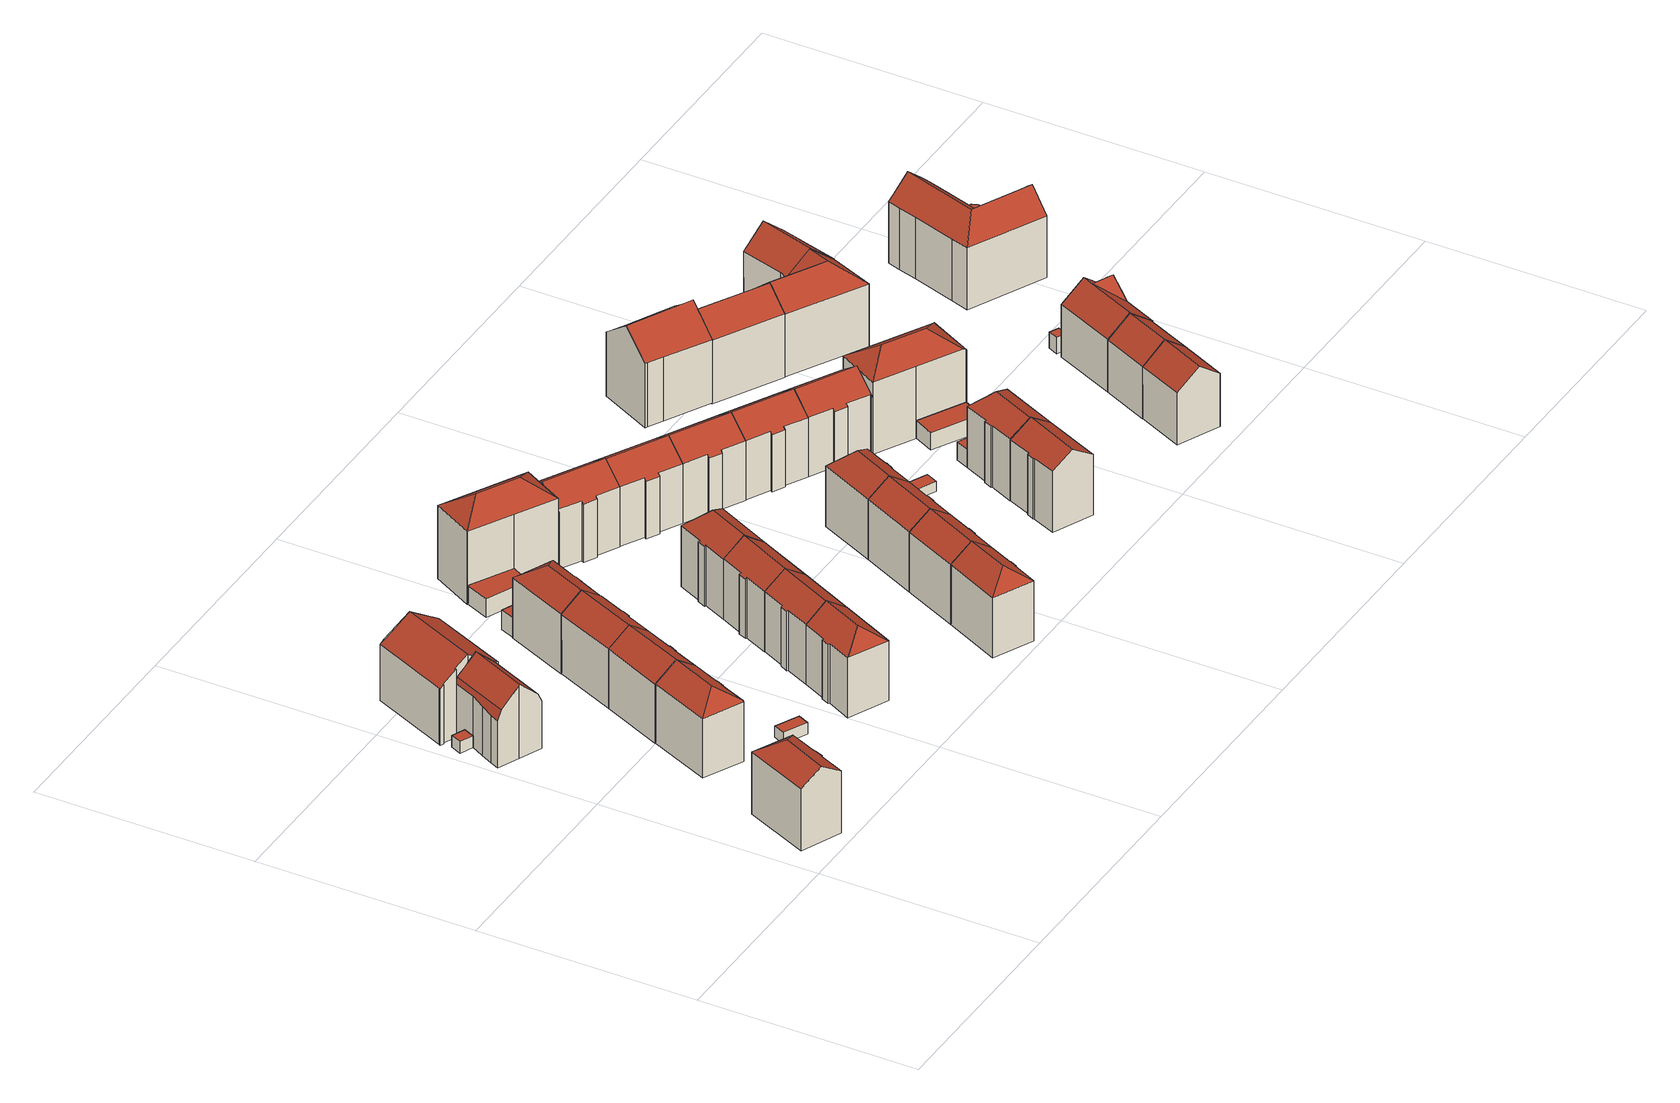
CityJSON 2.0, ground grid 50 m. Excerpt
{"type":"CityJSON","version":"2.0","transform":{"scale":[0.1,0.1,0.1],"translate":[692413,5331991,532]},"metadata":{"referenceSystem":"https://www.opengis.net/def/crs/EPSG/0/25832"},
"CityObjects":{
"building1":{"type":"Building","attributes":{"Gemeindeschluessel":"09162000","HoeheDach":"552.090","HoeheGrund":"533.790","Methode":"2000","NiedrigsteTraufeDesGebaeudes":"548.760","Geometrietyp2DReferenz":"3000","function":"31001_1000","roofType":"3200","measuredHeight":18.3,"storeysAboveGround":4},"geometry":[{"type":"MultiSurface","lod":"2","boundaries":[[[0,1,2,3]],[[4,5,6,7,8]],[[9,10,11,12]],[[1,7,6,2]],[[4,8,13,14]],[[15,16,17,18]],[[0,3,19,18,17]],[[12,11,20,21]],[[2,22,19,3]],[[21,20,16,15]],[[4,14,9,12,21,15,18,19,22,5]],[[0,17,16,20,11,10,13,8,7,1]],[[22,2,6,5]],[[14,13,10,9]]],"semantics":{"surfaces":[{"type":"RoofSurface"},{"type":"WallSurface"},{"type":"GroundSurface"}],"values":[0,1,1,0,1,1,1,1,1,1,2,0,1,1]}}]},
"building2":{"type":"Building","attributes":{"Gemeindeschluessel":"09162000","HoeheDach":"536.430","HoeheGrund":"533.640","Methode":"2000","NiedrigsteTraufeDesGebaeudes":"536.430","Geometrietyp2DReferenz":"3000","function":"51009_1610","roofType":"1000","measuredHeight":2.79},"geometry":[{"type":"MultiSurface","lod":"2","boundaries":[[[23,24,25,26]],[[26,25,27,28]],[[28,27,29,30]],[[30,29,24,23]],[[28,30,23,26]],[[25,24,29,27]]],"semantics":{"surfaces":[{"type":"WallSurface"},{"type":"GroundSurface"},{"type":"RoofSurface"}],"values":[0,0,0,0,1,2]}}]},
"building3":{"type":"Building","attributes":{"Gemeindeschluessel":"09162000","HoeheDach":"551.350","HoeheGrund":"533.580","Methode":"2000","NiedrigsteTraufeDesGebaeudes":"544.828","Geometrietyp2DReferenz":"3000","function":"31001_9998","roofType":"3400","measuredHeight":17.77,"storeysAboveGround":3},"geometry":[{"type":"MultiSurface","lod":"2","boundaries":[[[31,32,33,34,35]],[[36,37,38,39,40,41]],[[36,42,43,44,26,23,45,46,32,31,47,48,49,37]],[[49,50,38,37]],[[47,51,52,48]],[[45,53,54,46]],[[44,55,56,26]],[[41,40,34,33,57,58]],[[42,59,60,43]],[[43,60,55,44]],[[32,46,54,57,33]],[[53,45,23,26,56]],[[48,52,50,49]],[[38,50,52,51,61,39]],[[47,31,35,61,51]],[[39,61,35,34,40]],[[53,56,55,60,59,58,57,54]],[[59,42,36,41,58]]],"semantics":{"surfaces":[{"type":"WallSurface"},{"type":"GroundSurface"},{"type":"RoofSurface"}],"values":[0,0,1,0,0,0,0,2,0,0,0,0,0,2,0,2,2,0]}}]},
"building4":{"type":"Building","attributes":{"Gemeindeschluessel":"09162000","HoeheDach":"551.650","HoeheGrund":"533.700","Methode":"2000","NiedrigsteTraufeDesGebaeudes":"547.991","Geometrietyp2DReferenz":"3000","function":"31001_1000","roofType":"3200","measuredHeight":17.95,"storeysAboveGround":4},"geometry":[{"type":"MultiSurface","lod":"2","boundaries":[[[62,63,64,65,66,67,68,69]],[[62,70,71,63]],[[66,65,72,73,74]],[[75,76,69,68,77]],[[74,73,78,79]],[[66,74,79,67]],[[70,62,69,76]],[[67,79,77,68]],[[63,71,80,64]],[[64,80,72,65]],[[78,73,72,80,71,70,76,75]],[[78,75,77,79]]],"semantics":{"surfaces":[{"type":"GroundSurface"},{"type":"WallSurface"},{"type":"RoofSurface"}],"values":[0,1,1,1,2,1,1,1,1,1,2,2]}}]},
"building5":{"type":"Building","attributes":{"Gemeindeschluessel":"09162000","HoeheDach":"551.390","HoeheGrund":"532.960","Methode":"2000","NiedrigsteTraufeDesGebaeudes":"546.607","Geometrietyp2DReferenz":"3000","function":"31001_9998","roofType":"3100","measuredHeight":18.43,"storeysAboveGround":3},"geometry":[{"type":"MultiSurface","lod":"2","boundaries":[[[81,82,83,84]],[[85,86,84,83]],[[82,81,87,88]],[[89,90,91,92,93]],[[86,85,94,95]],[[96,97,98,99]],[[100,101,97,96]],[[102,103,89,93]],[[104,105,95,94]],[[99,98,105,104]],[[103,100,96,99,104,94,85,83,82,88,90,89]],[[81,84,86,95,105,98,97,92,91,87]],[[88,87,91,90]],[[103,102,101,100]],[[102,93,92,97,101]]],"semantics":{"surfaces":[{"type":"WallSurface"},{"type":"GroundSurface"},{"type":"RoofSurface"}],"values":[0,0,0,0,0,0,0,0,0,0,1,2,0,0,2]}}]},
"building6":{"type":"Building","attributes":{"Gemeindeschluessel":"09162000","HoeheDach":"536.467","HoeheGrund":"533.810","Methode":"1000","NiedrigsteTraufeDesGebaeudes":"536.467","Geometrietyp2DReferenz":"3000","function":"31001_2523","roofType":"1000","measuredHeight":2.66},"geometry":[{"type":"MultiSurface","lod":"2","boundaries":[[[106,107,108,109]],[[107,110,111,108]],[[110,112,113,111]],[[112,110,107,106]],[[109,108,111,113]],[[112,106,109,113]]],"semantics":{"surfaces":[{"type":"WallSurface"},{"type":"RoofSurface"},{"type":"GroundSurface"}],"values":[0,0,0,1,2,0]}}]},
"building7":{"type":"Building","attributes":{"Gemeindeschluessel":"09162000","HoeheDach":"551.635","HoeheGrund":"533.640","Methode":"1000","NiedrigsteTraufeDesGebaeudes":"547.897","Geometrietyp2DReferenz":"3000","function":"31001_1000","roofType":"3100","measuredHeight":18,"storeysAboveGround":4},"geometry":[{"type":"MultiSurface","lod":"2","boundaries":[[[75,114,115,116]],[[117,118,119,120]],[[121,122,117,120,123,124,125,126]],[[123,127,128,124]],[[124,128,129,125]],[[121,115,114,130,122]],[[125,129,75,116,126]],[[120,119,127,123]],[[126,116,115,121]],[[129,128,127,119,118,130,114,75]],[[122,130,118,117]]],"semantics":{"surfaces":[{"type":"RoofSurface"},{"type":"WallSurface"},{"type":"GroundSurface"}],"values":[0,1,2,1,1,1,1,1,1,0,1]}}]},
"building8":{"type":"Building","attributes":{"Gemeindeschluessel":"09162000","HoeheDach":"551.630","HoeheGrund":"533.580","Methode":"1000","NiedrigsteTraufeDesGebaeudes":"547.905","Geometrietyp2DReferenz":"3000","function":"31001_1000","roofType":"3100","measuredHeight":18.05,"storeysAboveGround":4},"geometry":[{"type":"MultiSurface","lod":"2","boundaries":[[[131,132,130,122]],[[130,132,133,134,135,136,137,114]],[[114,137,138,115]],[[139,133,132,131]],[[140,135,134,141]],[[142,136,135,140]],[[143,138,137,136,142]],[[141,134,133,139]],[[122,130,114,115,121]],[[143,142,140,141,139,131,122,121]],[[121,115,138,143]]],"semantics":{"surfaces":[{"type":"WallSurface"},{"type":"RoofSurface"},{"type":"GroundSurface"}],"values":[0,1,1,0,0,0,0,0,0,2,0]}}]},
"building9":{"type":"Building","attributes":{"Gemeindeschluessel":"09162000","HoeheDach":"551.980","HoeheGrund":"533.780","Methode":"2000","NiedrigsteTraufeDesGebaeudes":"547.974","Geometrietyp2DReferenz":"3000","function":"31001_1000","roofType":"3200","measuredHeight":18.2,"storeysAboveGround":4},"geometry":[{"type":"MultiSurface","lod":"2","boundaries":[[[144,145,146,147,148,149]],[[150,151,146,145]],[[147,146,151,152,153]],[[154,155,156,157]],[[157,156,158,159]],[[144,160,161,154,157,159,150,145]],[[148,153,152,158,156,155,162,163,149]],[[160,163,162,161]],[[147,153,148]],[[144,149,163,160]],[[161,162,155,154]],[[150,159,158,152,151]]],"semantics":{"surfaces":[{"type":"WallSurface"},{"type":"RoofSurface"},{"type":"GroundSurface"}],"values":[0,0,1,0,0,2,1,0,1,0,0,0]}}]},
"building10":{"type":"Building","attributes":{"Gemeindeschluessel":"09162000","HoeheDach":"551.665","HoeheGrund":"533.530","Methode":"2000","NiedrigsteTraufeDesGebaeudes":"547.761","Geometrietyp2DReferenz":"3000","function":"31001_1000","roofType":"3200","measuredHeight":18.14,"storeysAboveGround":4},"geometry":[{"type":"MultiSurface","lod":"2","boundaries":[[[164,165,166,167,168]],[[169,170,171,172]],[[173,174,175,176]],[[166,175,174,177,178,179,180,181,167]],[[167,181,182,183,168]],[[184,179,178,185]],[[164,186,169,172,184,185,187,173,176,165]],[[187,177,174,173]],[[181,180,171,170,182]],[[164,168,183,186]],[[185,178,177,187]],[[176,175,166,165]],[[169,186,183,182,170]],[[184,172,171,180,179]]],"semantics":{"surfaces":[{"type":"WallSurface"},{"type":"RoofSurface"},{"type":"GroundSurface"}],"values":[0,0,0,1,1,0,2,0,1,0,0,0,0,0]}}]},
"building11":{"type":"Building","attributes":{"Gemeindeschluessel":"09162000","HoeheDach":"538.196","HoeheGrund":"533.510","Methode":"1000","NiedrigsteTraufeDesGebaeudes":"538.196","Geometrietyp2DReferenz":"3000","function":"31001_2000","roofType":"1000","measuredHeight":4.69},"geometry":[{"type":"MultiSurface","lod":"2","boundaries":[[[169,188,189,172]],[[169,190,191,188]],[[189,192,193,172]],[[172,193,190,169]],[[188,191,192,189]],[[193,192,191,190]]],"semantics":{"surfaces":[{"type":"GroundSurface"},{"type":"WallSurface"},{"type":"RoofSurface"}],"values":[0,1,1,1,1,2]}}]},
"building12":{"type":"Building","attributes":{"Gemeindeschluessel":"09162000","HoeheDach":"551.930","HoeheGrund":"533.760","Methode":"2000","NiedrigsteTraufeDesGebaeudes":"548.012","Geometrietyp2DReferenz":"3000","function":"31001_1000","roofType":"3100","measuredHeight":18.17,"storeysAboveGround":4},"geometry":[{"type":"MultiSurface","lod":"2","boundaries":[[[194,195,196,197]],[[151,198,199,200]],[[200,199,201,202,196,195,203,204]],[[159,204,203,205]],[[159,205,194,197,206,207,208,150]],[[159,150,151,200,204]],[[197,196,202,206]],[[208,207,201,199,198]],[[206,202,201,207]],[[205,203,195,194]],[[208,198,151,150]]],"semantics":{"surfaces":[{"type":"WallSurface"},{"type":"RoofSurface"},{"type":"GroundSurface"}],"values":[0,1,1,0,2,0,0,0,0,0,0]}}]},
"building13":{"type":"Building","attributes":{"Gemeindeschluessel":"09162000","HoeheDach":"537.968","HoeheGrund":"533.460","Methode":"1000","NiedrigsteTraufeDesGebaeudes":"537.968","Geometrietyp2DReferenz":"3000","function":"31001_2000","roofType":"1000","measuredHeight":4.51},"geometry":[{"type":"MultiSurface","lod":"2","boundaries":[[[209,210,211,212]],[[213,214,215,216]],[[212,215,214,209]],[[211,216,215,212]],[[210,213,216,211]],[[213,210,209,214]]],"semantics":{"surfaces":[{"type":"GroundSurface"},{"type":"RoofSurface"},{"type":"WallSurface"}],"values":[0,1,2,2,2,2]}}]},
"building14":{"type":"Building","attributes":{"Gemeindeschluessel":"09162000","HoeheDach":"551.930","HoeheGrund":"533.740","Methode":"2000","NiedrigsteTraufeDesGebaeudes":"548.004","Geometrietyp2DReferenz":"3000","function":"31001_1000","roofType":"3100","measuredHeight":18.19,"storeysAboveGround":4},"geometry":[{"type":"MultiSurface","lod":"2","boundaries":[[[217,218,219,220]],[[221,222,223,224]],[[225,226,198,199,201]],[[199,227,223,222,228,219,218,201]],[[229,230,198,226]],[[225,217,220,231,221,224,229,226]],[[229,224,223,227,230]],[[225,201,218,217]],[[220,219,228,231]],[[198,230,227,199]],[[231,228,222,221]]],"semantics":{"surfaces":[{"type":"WallSurface"},{"type":"RoofSurface"},{"type":"GroundSurface"}],"values":[0,0,0,1,0,2,0,0,0,1,0]}}]},
"building15":{"type":"Building","attributes":{"Gemeindeschluessel":"09162000","HoeheDach":"554.891","HoeheGrund":"533.380","Methode":"1000","NiedrigsteTraufeDesGebaeudes":"550.973","Geometrietyp2DReferenz":"3000","function":"31001_9998","roofType":"3200","measuredHeight":21.51,"storeysAboveGround":5},"geometry":[{"type":"MultiSurface","lod":"2","boundaries":[[[232,233,234,235]],[[235,234,236,237]],[[233,238,239]],[[240,239,238,241]],[[240,241,242]],[[243,244,241,238]],[[237,236,242,245]],[[232,243,238,233]],[[232,235,237,245,244,243]],[[236,234,233,239,240,242]],[[244,245,242,241]]],"semantics":{"surfaces":[{"type":"WallSurface"},{"type":"RoofSurface"},{"type":"GroundSurface"}],"values":[0,0,1,1,1,0,0,0,2,1,0]}}]},
"building16":{"type":"Building","attributes":{"Gemeindeschluessel":"09162000","HoeheDach":"551.980","HoeheGrund":"533.820","Methode":"2000","NiedrigsteTraufeDesGebaeudes":"548.266","Geometrietyp2DReferenz":"3000","function":"31001_1000","roofType":"3200","measuredHeight":18.16,"storeysAboveGround":4},"geometry":[{"type":"MultiSurface","lod":"2","boundaries":[[[246,247,248,249]],[[250,251,247,246]],[[252,253,254,255]],[[256,248,247,251,254,253,257,258]],[[259,256,258,260]],[[255,254,251,250]],[[261,262,259,260]],[[258,257,263,260]],[[262,249,248,256,259]],[[262,261,264,252,255,250,246,249]],[[252,264,263,257,253]],[[261,260,263,264]]],"semantics":{"surfaces":[{"type":"WallSurface"},{"type":"RoofSurface"},{"type":"GroundSurface"}],"values":[0,0,0,1,1,0,0,1,0,2,0,0]}}]},
"building17":{"type":"Building","attributes":{"Gemeindeschluessel":"09162000","HoeheDach":"551.980","HoeheGrund":"533.620","Methode":"2000","NiedrigsteTraufeDesGebaeudes":"547.977","Geometrietyp2DReferenz":"3000","function":"31001_1000","roofType":"3200","measuredHeight":18.36,"storeysAboveGround":4},"geometry":[{"type":"MultiSurface","lod":"2","boundaries":[[[265,266,230,267,268]],[[230,269,270,267]],[[271,272,273,274]],[[275,269,230,266]],[[276,277,278,279]],[[265,276,279,271,274,280,275,266]],[[275,280,281,282,269]],[[274,273,281,280]],[[279,278,272,271]],[[270,269,282]],[[267,270,282,281,273,272,278,277,268]],[[265,268,277,276]]],"semantics":{"surfaces":[{"type":"WallSurface"},{"type":"RoofSurface"},{"type":"GroundSurface"}],"values":[0,1,0,0,0,2,0,0,0,1,1,0]}}]},
"building18":{"type":"Building","attributes":{"Gemeindeschluessel":"09162000","HoeheDach":"551.930","HoeheGrund":"533.810","Methode":"2000","NiedrigsteTraufeDesGebaeudes":"548.294","Geometrietyp2DReferenz":"3000","function":"31001_1000","roofType":"3100","measuredHeight":18.12,"storeysAboveGround":4},"geometry":[{"type":"MultiSurface","lod":"2","boundaries":[[[283,284,285,286]],[[287,288,253,252]],[[289,290,283,286,291,287,252,264]],[[289,292,293,294,290]],[[290,294,284,283]],[[252,253,295,263,264]],[[291,296,288,287]],[[286,285,296,291]],[[295,293,292,263]],[[264,263,292,289]],[[253,288,296,285,284,294,293,295]]],"semantics":{"surfaces":[{"type":"WallSurface"},{"type":"GroundSurface"},{"type":"RoofSurface"}],"values":[0,0,1,0,0,0,0,0,2,0,2]}}]},
"building19":{"type":"Building","attributes":{"Gemeindeschluessel":"09162000","HoeheDach":"551.680","HoeheGrund":"533.420","Methode":"2000","NiedrigsteTraufeDesGebaeudes":"547.448","Geometrietyp2DReferenz":"3000","function":"31001_9998","roofType":"3100","measuredHeight":18.26,"storeysAboveGround":4},"geometry":[{"type":"MultiSurface","lod":"2","boundaries":[[[297,298,299,232]],[[299,298,300,301,302,303,304,305,306,307]],[[308,300,298,297]],[[309,303,302,310]],[[243,232,299,307,311]],[[312,305,304,313]],[[312,314,315,306,305]],[[313,304,303,309]],[[306,315,311,307]],[[243,311,315,314]],[[316,301,300,308]],[[312,313,309,310,316,308,297,232,243,314]],[[310,302,301,316]]],"semantics":{"surfaces":[{"type":"WallSurface"},{"type":"RoofSurface"},{"type":"GroundSurface"}],"values":[0,1,0,0,0,0,0,0,1,0,0,2,0]}}]},
"building20":{"type":"Building","attributes":{"Gemeindeschluessel":"09162000","HoeheDach":"551.930","HoeheGrund":"533.770","Methode":"2000","NiedrigsteTraufeDesGebaeudes":"548.289","Geometrietyp2DReferenz":"3000","function":"31001_1000","roofType":"3100","measuredHeight":18.16,"storeysAboveGround":4},"geometry":[{"type":"MultiSurface","lod":"2","boundaries":[[[317,318,319,320,321]],[[317,321,322,323,324,325,290,289]],[[321,320,326,322]],[[294,327,328,329,326,320,319,293]],[[325,327,294,290]],[[290,294,293,292,289]],[[324,328,327,325]],[[322,326,329,323]],[[289,292,318,317]],[[323,329,328,324]],[[293,319,318,292]]],"semantics":{"surfaces":[{"type":"WallSurface"},{"type":"GroundSurface"},{"type":"RoofSurface"}],"values":[0,1,0,2,0,0,0,0,0,0,2]}}]},
"building21":{"type":"Building","attributes":{"Gemeindeschluessel":"09162000","HoeheDach":"551.684","HoeheGrund":"533.460","Methode":"2000","NiedrigsteTraufeDesGebaeudes":"547.416","Geometrietyp2DReferenz":"3000","function":"31001_1000","roofType":"3100","measuredHeight":18.22,"storeysAboveGround":4},"geometry":[{"type":"MultiSurface","lod":"2","boundaries":[[[330,331,305,332]],[[333,334,315,335]],[[336,337,338,339]],[[336,339,340,341,330,332,342,343]],[[336,343,334,333,337]],[[331,344,345,338,337,333,335,305]],[[340,345,344,341]],[[341,344,331,330]],[[342,315,334,343]],[[342,332,305,335,315]],[[339,338,345,340]]],"semantics":{"surfaces":[{"type":"WallSurface"},{"type":"RoofSurface"},{"type":"GroundSurface"}],"values":[0,1,0,2,0,1,0,0,0,0,0]}}]},
"building22":{"type":"Building","attributes":{"Gemeindeschluessel":"09162000","HoeheDach":"551.980","HoeheGrund":"533.710","Methode":"2000","NiedrigsteTraufeDesGebaeudes":"548.266","Geometrietyp2DReferenz":"3000","function":"31001_1000","roofType":"3200","measuredHeight":18.27,"storeysAboveGround":4},"geometry":[{"type":"MultiSurface","lod":"2","boundaries":[[[320,346,347,348,349,350,351,352]],[[353,347,346,354]],[[355,318,356,357]],[[358,357,356,359]],[[360,348,347,353]],[[361,349,348,360]],[[354,346,320,362]],[[352,351,356,318]],[[351,350,359,356]],[[355,362,320,352,318]],[[361,358,359,350,349]],[[361,360,353,354,362,355,357,358]]],"semantics":{"surfaces":[{"type":"RoofSurface"},{"type":"WallSurface"},{"type":"GroundSurface"}],"values":[0,1,1,1,1,1,1,0,0,1,1,2]}}]},
"building23":{"type":"Building","attributes":{"Gemeindeschluessel":"09162000","HoeheDach":"551.716","HoeheGrund":"533.530","Methode":"2000","NiedrigsteTraufeDesGebaeudes":"547.415","Geometrietyp2DReferenz":"3000","function":"31001_1000","roofType":"3100","measuredHeight":18.19,"storeysAboveGround":4},"geometry":[{"type":"MultiSurface","lod":"2","boundaries":[[[363,364,365,366]],[[367,368,366,365]],[[367,369,370,371,368]],[[363,366,368,371,333,337,372,373]],[[374,372,337,336]],[[364,363,373,375]],[[372,374,375,373]],[[371,370,334,333]],[[343,336,337,333,334]],[[343,334,370,369]],[[367,365,364,375,374,336,343,369]]],"semantics":{"surfaces":[{"type":"WallSurface"},{"type":"RoofSurface"},{"type":"GroundSurface"}],"values":[0,0,0,1,0,0,0,1,0,0,2]}}]},
"building24":{"type":"Building","attributes":{"Gemeindeschluessel":"09162000","HoeheDach":"551.707","HoeheGrund":"533.580","Methode":"2000","NiedrigsteTraufeDesGebaeudes":"547.412","Geometrietyp2DReferenz":"3000","function":"31001_1000","roofType":"3100","measuredHeight":18.13,"storeysAboveGround":4},"geometry":[{"type":"MultiSurface","lod":"2","boundaries":[[[376,377,378,379,380,381,382,383]],[[376,383,384,385,386]],[[378,387,388,379]],[[382,370,384,383]],[[385,384,370,389]],[[377,390,387,378]],[[385,389,368,391,388,387,390,386]],[[382,381,368,389,370]],[[379,388,391,380]],[[376,386,390,377]],[[380,391,368,381]]],"semantics":{"surfaces":[{"type":"GroundSurface"},{"type":"WallSurface"},{"type":"RoofSurface"}],"values":[0,1,1,1,2,1,2,1,1,1,1]}}]},
"building25":{"type":"Building","attributes":{"Gemeindeschluessel":"09162000","HoeheDach":"551.880","HoeheGrund":"533.880","Methode":"2000","NiedrigsteTraufeDesGebaeudes":"548.387","Geometrietyp2DReferenz":"3000","function":"31001_1000","roofType":"3100","measuredHeight":18,"storeysAboveGround":4},"geometry":[{"type":"MultiSurface","lod":"2","boundaries":[[[392,393,394,395]],[[396,397,398,399,400]],[[401,402,393,392]],[[396,400,403,404]],[[405,406,398,397]],[[405,407,408,409,406]],[[395,394,408,407]],[[404,403,402,401]],[[396,404,401,392,395,407,405,397]],[[398,406,409,399]],[[399,409,408,394,393,402,403,400]]],"semantics":{"surfaces":[{"type":"WallSurface"},{"type":"GroundSurface"},{"type":"RoofSurface"}],"values":[0,0,0,0,0,0,0,0,1,2,2]}}]},
"building26":{"type":"Building","attributes":{"Gemeindeschluessel":"09162000","HoeheDach":"536.218","HoeheGrund":"533.750","Methode":"1000","NiedrigsteTraufeDesGebaeudes":"536.218","Geometrietyp2DReferenz":"3000","function":"31001_2000","roofType":"1000","measuredHeight":2.47},"geometry":[{"type":"MultiSurface","lod":"2","boundaries":[[[410,411,412,413]],[[414,412,411,415]],[[413,412,414,416]],[[417,415,411,410]],[[417,410,413,416]],[[416,414,415,417]]],"semantics":{"surfaces":[{"type":"WallSurface"},{"type":"RoofSurface"},{"type":"GroundSurface"}],"values":[0,1,0,0,2,0]}}]},
"building27":{"type":"Building","attributes":{"Gemeindeschluessel":"09162000","HoeheDach":"551.880","HoeheGrund":"533.810","Methode":"2000","NiedrigsteTraufeDesGebaeudes":"548.572","Geometrietyp2DReferenz":"3000","function":"31001_1000","roofType":"3200","measuredHeight":18.07,"storeysAboveGround":4},"geometry":[{"type":"MultiSurface","lod":"2","boundaries":[[[418,419,420,421]],[[422,421,420,423]],[[406,423,424,425]],[[426,427,428,429,430,418,421,422,431]],[[429,432,433,430]],[[418,430,433,434,419]],[[425,424,434,433,432,435,436,437]],[[428,435,432,429]],[[427,436,435,428]],[[422,423,406,431]],[[426,437,436,427]],[[426,431,406,425,437]],[[424,423,420,419,434]]],"semantics":{"surfaces":[{"type":"WallSurface"},{"type":"RoofSurface"},{"type":"GroundSurface"}],"values":[0,0,1,2,0,0,1,0,0,0,0,0,1]}}]},
"building28":{"type":"Building","attributes":{"Gemeindeschluessel":"09162000","HoeheDach":"551.701","HoeheGrund":"533.630","Methode":"2000","NiedrigsteTraufeDesGebaeudes":"547.446","Geometrietyp2DReferenz":"3000","function":"31001_1000","roofType":"3100","measuredHeight":18.07,"storeysAboveGround":4},"geometry":[{"type":"MultiSurface","lod":"2","boundaries":[[[438,439,440,376]],[[441,442,439,438]],[[443,444,442,441]],[[445,446,444,443]],[[447,448,449,450]],[[383,384,451,452]],[[453,454,446,445]],[[383,376,440,455,384]],[[450,449,454,453]],[[456,455,440,439,442,444,446,454,449,448]],[[456,451,384,455]],[[447,450,453,445,443,441,438,376,383,452]],[[447,452,451,456,448]]],"semantics":{"surfaces":[{"type":"WallSurface"},{"type":"RoofSurface"},{"type":"GroundSurface"}],"values":[0,0,0,0,0,0,0,0,0,1,1,2,0]}}]},
"building29":{"type":"Building","attributes":{"Gemeindeschluessel":"09162000","HoeheDach":"538.081","HoeheGrund":"533.770","Methode":"1000","NiedrigsteTraufeDesGebaeudes":"538.081","Geometrietyp2DReferenz":"3000","function":"31001_2000","roofType":"1000","measuredHeight":4.31},"geometry":[{"type":"MultiSurface","lod":"2","boundaries":[[[457,458,418,421]],[[418,459,460,421]],[[461,457,421,460]],[[457,461,462,458]],[[458,462,459,418]],[[462,461,460,459]]],"semantics":{"surfaces":[{"type":"WallSurface"},{"type":"GroundSurface"},{"type":"RoofSurface"}],"values":[0,1,0,2,0,0]}}]},
"building30":{"type":"Building","attributes":{"Gemeindeschluessel":"09162000","HoeheDach":"538.028","HoeheGrund":"533.780","Methode":"1000","NiedrigsteTraufeDesGebaeudes":"538.028","Geometrietyp2DReferenz":"3000","function":"31001_2000","roofType":"1000","measuredHeight":4.25},"geometry":[{"type":"MultiSurface","lod":"2","boundaries":[[[463,464,465,466]],[[466,465,467,468]],[[468,467,469,470]],[[470,469,464,463]],[[470,463,466,468]],[[467,465,464,469]]],"semantics":{"surfaces":[{"type":"WallSurface"},{"type":"GroundSurface"},{"type":"RoofSurface"}],"values":[0,0,0,0,1,2]}}]},
"building31":{"type":"Building","attributes":{"Gemeindeschluessel":"09162000","HoeheDach":"554.180","HoeheGrund":"533.360","Methode":"1000","NiedrigsteTraufeDesGebaeudes":"548.647","Geometrietyp2DReferenz":"3000","function":"31001_9998","roofType":"3100","measuredHeight":20.82,"storeysAboveGround":5},"geometry":[{"type":"MultiSurface","lod":"2","boundaries":[[[471,472,473,474]],[[475,474,473,476,477]],[[478,479,471,474,475,480,481,482,483]],[[484,485,486,476,473,472]],[[487,480,475,477]],[[480,487,488,481]],[[487,477,476,486,489,490,488]],[[482,490,489,483]],[[484,479,478,485]],[[485,478,483,489,486]],[[479,484,472,471]],[[481,488,490,482]]],"semantics":{"surfaces":[{"type":"WallSurface"},{"type":"GroundSurface"},{"type":"RoofSurface"}],"values":[0,0,1,2,0,0,2,0,0,0,0,0]}}]},
"building32":{"type":"Building","attributes":{"Gemeindeschluessel":"09162000","HoeheDach":"554.922","HoeheGrund":"533.700","Methode":"1000","NiedrigsteTraufeDesGebaeudes":"550.638","Geometrietyp2DReferenz":"3000","function":"31001_9998","roofType":"3200","measuredHeight":21.22,"storeysAboveGround":5},"geometry":[{"type":"MultiSurface","lod":"2","boundaries":[[[491,492,493,494]],[[495,496,497,494,493]],[[492,491,498,499,500]],[[492,500,501,495,493]],[[502,503,499,498]],[[504,503,505]],[[506,505,503,502]],[[497,496,505,506]],[[496,495,501,504,505]],[[491,494,497,506,502,498]],[[504,501,500,499,503]]],"semantics":{"surfaces":[{"type":"WallSurface"},{"type":"RoofSurface"},{"type":"GroundSurface"}],"values":[0,0,0,1,0,1,0,0,1,2,1]}}]},
"building33":{"type":"Building","attributes":{"Gemeindeschluessel":"09162000","HoeheDach":"553.031","HoeheGrund":"533.250","Methode":"1000","NiedrigsteTraufeDesGebaeudes":"548.477","Geometrietyp2DReferenz":"3000","function":"31001_9998","roofType":"3100","measuredHeight":19.78,"storeysAboveGround":5},"geometry":[{"type":"MultiSurface","lod":"2","boundaries":[[[507,508,509,510,511]],[[512,513,514,515,516]],[[511,510,514,513]],[[509,515,514,510]],[[516,515,509,508]],[[511,513,512,507]],[[516,508,507,512]]],"semantics":{"surfaces":[{"type":"WallSurface"},{"type":"GroundSurface"},{"type":"RoofSurface"}],"values":[0,0,0,1,0,2,2]}}]},
"building34":{"type":"Building","attributes":{"Gemeindeschluessel":"09162000","HoeheDach":"550.624","HoeheGrund":"533.900","Methode":"2000","NiedrigsteTraufeDesGebaeudes":"546.417","Geometrietyp2DReferenz":"3000","function":"31001_1000","roofType":"3100","measuredHeight":16.72,"storeysAboveGround":4},"geometry":[{"type":"MultiSurface","lod":"2","boundaries":[[[517,518,519,520]],[[520,521,522,517]],[[518,523,524,519]],[[519,524,525,521,520]],[[517,522,526,523,518]],[[525,526,522,521]],[[524,523,526,525]]],"semantics":{"surfaces":[{"type":"GroundSurface"},{"type":"WallSurface"},{"type":"RoofSurface"}],"values":[0,1,1,1,1,2,2]}}]},
"building35":{"type":"Building","attributes":{"Gemeindeschluessel":"09162000","HoeheDach":"550.625","HoeheGrund":"533.820","Methode":"2000","NiedrigsteTraufeDesGebaeudes":"546.447","Geometrietyp2DReferenz":"3000","function":"31001_1000","roofType":"3100","measuredHeight":16.8,"storeysAboveGround":4},"geometry":[{"type":"MultiSurface","lod":"2","boundaries":[[[527,522,528,529]],[[530,531,532,533]],[[529,530,533,534,527]],[[529,528,535,531,530]],[[523,532,531,535,526]],[[534,523,526,522,527]],[[533,532,523,534]],[[526,535,528,522]]],"semantics":{"surfaces":[{"type":"WallSurface"},{"type":"GroundSurface"},{"type":"RoofSurface"}],"values":[0,0,1,0,2,0,0,2]}}]},
"building36":{"type":"Building","attributes":{"Gemeindeschluessel":"09162000","HoeheDach":"553.064","HoeheGrund":"533.260","Methode":"2000","NiedrigsteTraufeDesGebaeudes":"548.400","Geometrietyp2DReferenz":"3000","function":"31001_9998","roofType":"3100","measuredHeight":19.8,"storeysAboveGround":5},"geometry":[{"type":"MultiSurface","lod":"2","boundaries":[[[536,537,538,539]],[[540,541,542,537,543]],[[544,511,545,546]],[[547,548,549,550,536]],[[551,540,543,552]],[[536,539,553,547]],[[551,552,550,549]],[[554,546,545,542,541]],[[552,543,550]],[[538,537,542,545,511]],[[540,551,549,548,555,554,541]],[[536,550,543,537]],[[539,538,511,544,553]],[[547,553,544,546,554,555,548]]],"semantics":{"surfaces":[{"type":"RoofSurface"},{"type":"WallSurface"},{"type":"GroundSurface"}],"values":[0,0,1,1,1,1,0,1,1,0,1,0,1,2]}}]},
"building37":{"type":"Building","attributes":{"Gemeindeschluessel":"09162000","HoeheDach":"550.660","HoeheGrund":"533.760","Methode":"2000","NiedrigsteTraufeDesGebaeudes":"546.466","Geometrietyp2DReferenz":"3000","function":"31001_1000","roofType":"3100","measuredHeight":16.9,"storeysAboveGround":4},"geometry":[{"type":"MultiSurface","lod":"2","boundaries":[[[532,531,530,533]],[[556,557,532,533]],[[558,559,529,560]],[[561,562,563,564,565]],[[532,557,566,567,568,569,570,531]],[[561,556,533,530,529,559,571,562]],[[571,572,563,562]],[[566,557,556,561,565]],[[564,563,572,568,567]],[[566,565,564,567]],[[569,568,572,571,559,558]],[[529,530,531,570,560]],[[570,569,558,560]]],"semantics":{"surfaces":[{"type":"WallSurface"},{"type":"RoofSurface"},{"type":"GroundSurface"}],"values":[0,0,0,0,1,2,0,0,1,1,0,0,1]}}]},
"building38":{"type":"Building","attributes":{"Gemeindeschluessel":"09162000","HoeheDach":"537.577","HoeheGrund":"533.720","Methode":"1000","NiedrigsteTraufeDesGebaeudes":"537.577","Geometrietyp2DReferenz":"3000","function":"51009_1610","roofType":"1000","measuredHeight":3.86},"geometry":[{"type":"MultiSurface","lod":"2","boundaries":[[[573,574,575,576]],[[575,577,578,576]],[[574,579,577,575]],[[578,577,579,580]],[[576,578,580,573]],[[573,580,579,574]]],"semantics":{"surfaces":[{"type":"GroundSurface"},{"type":"WallSurface"},{"type":"RoofSurface"}],"values":[0,1,1,2,1,1]}}]},
"building39":{"type":"Building","attributes":{"Gemeindeschluessel":"09162000","HoeheDach":"553.065","HoeheGrund":"533.290","Methode":"1000","NiedrigsteTraufeDesGebaeudes":"548.081","Geometrietyp2DReferenz":"3000","function":"31001_9998","roofType":"3100","measuredHeight":19.77,"storeysAboveGround":5},"geometry":[{"type":"MultiSurface","lod":"2","boundaries":[[[581,582,546,554]],[[582,583,584,546]],[[581,585,586,587,583,582]],[[548,555,554,546,584,588,589]],[[584,583,587,588]],[[587,586,590,589,588]],[[555,548,549,585,581,554]],[[549,548,589,590]],[[549,590,586,585]]],"semantics":{"surfaces":[{"type":"WallSurface"},{"type":"RoofSurface"},{"type":"GroundSurface"}],"values":[0,0,1,2,0,0,0,0,1]}}]},
"building40":{"type":"Building","attributes":{"Gemeindeschluessel":"09162000","HoeheDach":"553.024","HoeheGrund":"533.520","Methode":"2000","NiedrigsteTraufeDesGebaeudes":"547.179","Geometrietyp2DReferenz":"3000","function":"31001_9998","roofType":"3100","measuredHeight":19.5,"storeysAboveGround":5},"geometry":[{"type":"MultiSurface","lod":"2","boundaries":[[[591,592,593,594,595,596,597,598]],[[599,600,601,602,603,604,605,606,607,608,609,610,611,612,613,614,615,616,617]],[[609,618,619,610]],[[620,621,599,617]],[[598,622,623,591]],[[605,595,594,606]],[[615,624,625,616]],[[611,626,627,612]],[[598,602,601,622]],[[599,621,628,600]],[[606,594,593,607]],[[604,596,595,605]],[[601,600,628,623,622]],[[623,628,621,620,625,624,629,630,591]],[[608,631,618,609]],[[591,630,626,619,618,631,592]],[[614,613,632,629]],[[612,627,632,613]],[[629,632,627,626,630]],[[616,625,620,617]],[[614,629,624,615]],[[596,604,603,597]],[[608,607,593,592,631]],[[602,598,597,603]],[[610,619,626,611]]],"semantics":{"surfaces":[{"type":"RoofSurface"},{"type":"GroundSurface"},{"type":"WallSurface"}],"values":[0,1,2,2,0,2,2,2,2,2,2,2,2,0,2,0,2,2,0,2,2,2,2,2,2]}}]}
},
"vertices":[
[91,42,201],[137,146,201],[109,210,168],[44,63,168],[172,106,18],[199,167,18],[199,167,168],[198,165,169],[172,106,169],[173,102,18],[173,102,168],[165,82,168],[165,82,18],[172,104,169],[172,104,18],[161,81,18],[161,81,169],[136,23,169],[136,23,18],[44,63,18],[163,82,169],[163,82,18],[109,210,18],
[59,832,16],[59,832,44],[48,807,44],[48,807,16],[18,820,44],[18,820,16],[29,845,44],[29,845,16],
[119,839,16],[101,848,16],[101,848,175],[118,839,194],[119,839,193],[59,709,16],[110,686,16],[110,686,131],[102,690,151],[60,708,194],[59,709,192],[9,730,16],[18,750,16],[33,778,16],[70,857,16],[72,861,16],[168,816,16],[166,811,16],[155,788,16],[155,788,131],[168,816,131],[166,811,131],[70,857,139],[72,861,140],[33,778,134],[48,807,139],[77,859,151],[19,726,151],[9,730,128],[18,750,130],[159,820,151],
[299,396,17],[302,395,17],[294,376,17],[291,378,17],[263,313,17],[173,356,17],[234,497,17],[326,457,17],[299,396,162],[302,395,160],[291,378,162],[264,315,162],[263,313,160],[282,476,196],[326,457,162],[234,497,160],[236,371,196],[173,356,160],[294,376,160],
[32,875,146],[32,875,10],[30,871,10],[30,871,146],[39,868,10],[39,868,152],[109,1051,146],[109,1051,10],[244,992,10],[118,1047,10],[118,1047,153],[176,1021,194],[244,992,146],[40,870,10],[40,870,152],[101,848,10],[101,848,194],[72,861,174],[72,861,10],[119,839,10],[119,839,181],[168,816,146],[168,816,10],[70,857,10],[70,857,174],
[352,273,45],[364,299,45],[364,299,18],[352,273,18],[418,273,45],[418,273,18],[406,247,45],[406,247,18],
[343,616,196],[296,637,159],[234,497,159],[360,536,16],[360,536,161],[364,535,159],[364,535,16],[296,637,16],[387,597,16],[355,516,16],[352,518,16],[326,457,16],[234,497,16],[355,516,159],[352,518,161],[326,457,161],[387,597,161],
[413,658,16],[413,658,161],[417,656,159],[425,675,159],[422,676,161],[448,737,161],[404,757,196],[357,777,159],[417,656,16],[422,676,16],[425,675,16],[448,737,16],[357,777,16],
[493,204,18],[584,161,18],[584,161,163],[583,161,163],[494,204,163],[493,204,162],[645,289,18],[645,289,163],[600,311,200],[554,215,200],[526,280,18],[526,280,160],[529,278,162],[529,278,18],[554,332,162],[554,332,18],[520,260,18],[517,262,18],[517,262,160],[520,260,162],
[357,777,15],[448,737,15],[448,737,160],[402,757,197],[357,777,160],[421,920,15],[421,920,161],[471,898,160],[471,898,15],[478,797,15],[478,797,158],[475,798,160],[475,798,15],[486,815,158],[483,817,160],[511,880,160],[510,881,161],[445,855,197],[420,921,161],[419,921,160],[511,880,15],[483,817,15],[419,921,15],[486,815,15],
[435,955,15],[486,933,15],[421,920,62],[435,955,62],[486,933,62],[471,898,62],
[577,388,18],[577,388,160],[586,406,160],[586,406,18],[705,416,163],[660,437,199],[600,311,199],[615,459,163],[589,405,163],[580,386,163],[554,332,163],[580,386,18],[589,405,18],[615,459,18],[705,416,18],
[456,1001,15],[480,1056,15],[576,1004,15],[551,960,15],[480,1056,60],[456,1001,60],[551,960,60],[576,1004,60],
[640,513,17],[640,513,163],[637,514,160],[637,514,17],[649,531,17],[649,531,163],[675,585,163],[675,585,17],[615,459,17],[705,416,17],[720,563,199],[646,533,160],[765,542,17],[765,542,163],[646,533,17],
[666,954,14],[666,954,190],[576,1004,190],[576,1004,14],[480,1056,190],[480,1056,14],[718,1050,190],[645,1028,229],[552,1078,229],[530,1152,190],[479,1057,190],[718,1050,14],[530,1152,14],[479,1057,14],
[932,64,18],[932,64,163],[930,65,164],[930,65,18],[941,82,18],[941,82,163],[964,137,18],[964,137,164],[939,83,164],[939,83,18],[904,10,164],[920,158,200],[875,62,200],[904,9,163],[813,52,163],[813,52,18],[904,9,18],[874,180,163],[874,180,18],
[675,585,16],[765,542,16],[720,563,200],[675,585,162],[827,671,163],[766,659,200],[706,659,16],[706,659,160],[709,657,162],[709,657,16],[827,671,16],[701,639,16],[701,639,162],[697,640,160],[697,640,16],[736,714,16],[736,714,162],[737,714,163],
[999,209,18],[999,209,164],[1001,208,163],[1001,208,18],[990,191,18],[990,191,164],[934,307,18],[1025,264,18],[992,190,18],[934,307,163],[980,285,199],[1025,264,164],[920,158,199],[992,190,163],
[669,953,14],[669,953,155],[666,954,155],[671,958,159],[721,931,159],[718,925,154],[746,910,155],[749,915,159],[799,888,159],[824,934,197],[693,1005,197],[671,958,14],[746,910,14],[718,925,14],[718,1050,159],[799,888,14],[749,915,14],[849,979,14],[849,979,159],[721,931,14],
[994,433,18],[994,433,163],[1040,411,199],[1085,390,164],[1085,390,18],[1059,336,18],[1061,335,18],[1052,317,18],[1050,318,18],[1059,336,164],[1050,318,164],[1052,317,163],[1061,335,163],
[851,860,15],[851,860,159],[799,888,15],[955,863,197],[979,908,159],[824,933,197],[930,817,15],[930,817,159],[879,845,159],[879,845,15],[876,840,15],[848,855,15],[849,979,15],[979,908,15],[848,855,154],[876,840,154],
[1110,444,164],[1112,443,163],[1121,461,163],[1119,462,164],[1145,518,164],[1086,507,200],[1040,411,200],[1112,443,17],[1110,444,17],[994,433,17],[1055,562,163],[1055,562,17],[1146,519,17],[1146,519,163],[1121,461,17],[1119,462,17],[1085,390,17],
[1006,769,154],[1006,769,15],[1009,774,15],[1009,774,159],[1060,746,15],[1060,746,158],[1109,837,15],[1109,837,159],[1084,792,197],[982,789,159],[979,784,154],[982,789,15],[979,784,15],
[1190,676,16],[1139,704,16],[1136,699,16],[1109,713,16],[1112,718,16],[1060,746,16],[1109,837,16],[1239,767,16],[1239,767,159],[1215,722,197],[1190,676,158],[1136,699,154],[1109,713,154],[1085,792,197],[1139,704,159],[1112,718,159],
[1281,230,19],[1281,230,164],[1283,229,166],[1283,229,19],[1250,156,19],[1341,115,19],[1341,115,166],[1295,136,199],[1250,156,166],[1272,212,19],[1272,212,164],[1274,211,165],[1274,211,19],[1398,242,19],[1398,242,166],[1307,284,19],[1307,284,165],[1353,263,199],
[1233,477,18],[1233,477,42],[1278,455,42],[1278,455,18],[1265,428,42],[1220,450,42],[1265,428,18],[1220,450,18],
[1367,414,18],[1367,414,166],[1456,373,166],[1456,373,18],[1457,373,18],[1457,373,166],[1398,365,199],[1352,263,199],[1307,284,18],[1332,338,18],[1330,339,18],[1338,358,18],[1341,357,18],[1398,242,18],[1338,358,166],[1341,357,167],[1366,413,167],[1330,339,166],[1332,338,167],[1307,284,167],
[1242,648,16],[1242,648,159],[1190,676,159],[1239,643,16],[1239,643,154],[1266,628,16],[1266,628,154],[1269,633,16],[1269,633,159],[1318,601,16],[1318,601,155],[1316,602,155],[1316,602,16],[1370,696,159],[1370,696,16],[1318,606,16],[1318,606,159],[1215,721,197],[1345,651,197],
[1456,373,61],[1367,414,61],[1381,444,18],[1470,403,18],[1470,403,61],[1381,444,61],
[1408,552,18],[1408,552,60],[1512,496,60],[1512,496,18],[1490,449,60],[1490,449,18],[1385,506,60],[1385,506,18],
[1190,1040,14],[1190,1040,169],[1186,1042,169],[1186,1042,14],[1246,1163,14],[1216,1102,222],[1246,1163,168],[1325,967,14],[1224,1022,14],[1253,1160,14],[1287,1141,14],[1390,1088,14],[1375,1060,14],[1224,1022,168],[1325,967,166],[1358,1028,222],[1253,1160,167],[1287,1141,167],[1375,1060,192],[1390,1088,168],
[1513,495,17],[1513,495,186],[1512,496,187],[1512,496,17],[1507,498,191],[1408,552,191],[1408,552,17],[1557,594,17],[1557,594,191],[1557,593,192],[1486,571,229],[1370,696,17],[1370,696,191],[1392,622,229],[1318,601,191],[1318,601,17],
[1499,932,210],[1474,885,165],[1474,885,12],[1523,980,12],[1523,980,165],[1350,1014,210],[1375,1060,166],[1375,1060,12],[1325,967,12],[1325,967,165],
[1682,190,19],[1779,147,19],[1731,42,19],[1635,86,19],[1635,86,144],[1682,190,144],[1779,147,148],[1731,42,148],[1685,63,186],[1733,168,186],
[1682,190,18],[1730,295,144],[1730,295,18],[1826,252,18],[1826,252,148],[1825,250,148],[1825,250,18],[1779,147,18],[1780,273,186],
[1648,790,164],[1619,867,211],[1499,933,211],[1474,885,164],[1640,919,211],[1593,943,167],[1590,945,164],[1639,918,211],[1523,980,13],[1589,945,164],[1589,945,13],[1648,790,13],[1690,892,13],[1690,892,164],[1689,891,164],[1640,919,164],[1639,918,164],[1474,885,13],[1593,943,13],[1641,918,13],
[1830,248,18],[1830,248,145],[1793,435,145],[1793,435,18],[1730,295,145],[1867,331,18],[1894,389,18],[1894,389,163],[1884,367,183],[1867,331,151],[1865,325,145],[1837,388,183],[1871,399,163],[1843,412,187],[1780,272,187],[1891,390,18],[1891,390,163],
[1799,449,17],[1809,471,17],[1831,461,17],[1821,439,17],[1831,461,56],[1821,439,56],[1809,471,56],[1799,449,56],
[1593,943,164],[1589,945,161],[1598,962,164],[1598,962,13],[1641,918,211],[1679,1046,211],[1627,1062,164],[1627,1062,13],[1730,1030,13],[1730,1030,164],
[1914,705,210],[1968,878,210],[1927,890,173],[1917,893,164],[1908,864,164],[1895,821,164],[1863,721,164],[1850,679,164],[2055,654,15],[2051,645,15],[2024,595,15],[1850,679,15],[1863,721,15],[1895,821,15],[1908,864,15],[1917,893,15],[1927,890,15],[2002,868,15],[2017,863,15],[2008,834,15],[1984,749,15],[1989,746,15],[1994,734,15],[1993,725,15],[2014,715,15],[2024,724,15],[2078,697,15],[2017,863,165],[2008,834,165],[2078,697,152],[2055,654,197],[2024,595,164],[2048,640,210],[2014,715,163],[2024,724,152],[1984,749,163],[1989,746,163],[2051,645,205],[1993,725,163],[1979,732,163],[2002,868,179],[1994,734,163]
]}
